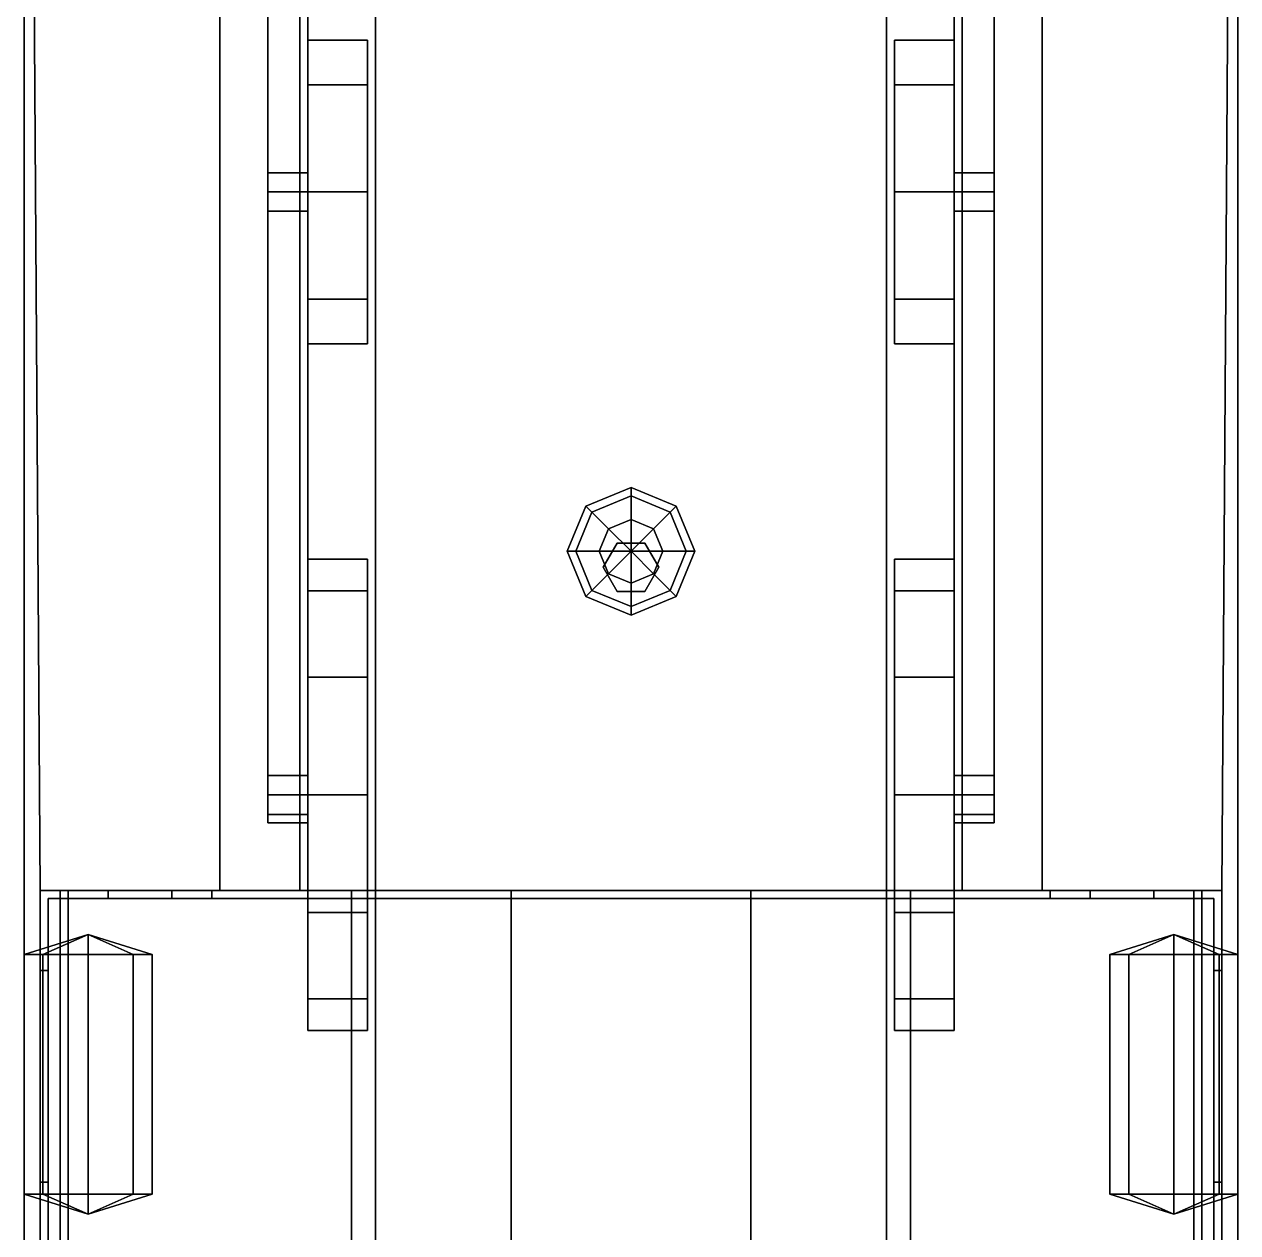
# Model space of a CAD drawing. Header units: millimetres. Extents: x -1.6 to 3, y -4.4 to 18.
# Drawn here: x -1.52 to 1.52, y -2.797 to 0.23 of the extents above; entities that cross this region are included whole.
import ezdxf

# ---------------------------------------------------------------- set-up
doc = ezdxf.new("R2010")
doc.units = ezdxf.units.MM
for name, color, linetype in [('bar', 1, 'Continuous'), ('interior1', 4, 'Continuous'), ('interior2', 6, 'Continuous'), ('wheels', 2, 'Continuous')]:
    doc.layers.add(name, color=color, linetype=linetype)

msp = doc.modelspace()

# ---------------------------------------------------------------- linework, layer by layer
for points in [[(-1.52, 4.08, 1.43), (-1.52, 4.08, 1.31), (-1.52, -3.98, 1.31), (-1.52, -3.98, 1.43)], [(-1.03, 3.96, 1.43), (-1.52, 4.08, 1.43), (-1.48, -1.94, 1.43), (-1.03, -1.94, 1.43)], [(-1.48, -1.94, 1.43), (-1.52, 4.08, 1.43), (-1.52, -3.98, 1.43), (-1.48, -3.77, 1.43)], [(1.48, -1.94, 1.43), (1.52, 4.08, 1.43), (1.03, 3.96, 1.43), (1.03, -1.94, 1.43)], [(1.52, -3.98, 1.43), (1.52, 4.08, 1.43), (1.48, -1.94, 1.43), (1.48, -3.77, 1.43)], [(1.52, -3.98, 1.31), (1.52, 4.08, 1.31), (1.52, 4.08, 1.43), (1.52, -3.98, 1.43)], [(-1.52, 4.03, 1.31), (-0.64, 3.15, 1.31), (-0.64, -3.47, 1.31), (-1.52, -3.98, 1.31)], [(0.64, -3.47, 1.31), (0.64, 3.15, 1.31), (1.52, 4.03, 1.31), (1.52, -3.98, 1.31)], [(-0.83, 3.96, 3.31), (-1.03, 3.96, 3.23), (-1.03, -1.94, 3.23), (-0.83, -1.94, 3.31)], [(-1.03, -1.94, 3.23), (-1.03, 3.96, 3.23), (-1.03, 3.05, 3.15), (-1.03, 0.44, 3.15)], [(-1.03, 0.44, 1.7), (-1.03, 3.05, 1.7), (-1.03, 3.96, 1.43), (-1.03, -1.94, 1.43)], [(1.03, -1.94, 3.23), (1.03, 3.96, 3.23), (0.83, 3.96, 3.31), (0.83, -1.94, 3.31)], [(1.03, 0.44, 3.15), (1.03, 3.05, 3.15), (1.03, 3.96, 3.23), (1.03, -1.94, 3.23)], [(1.03, -1.94, 1.43), (1.03, 3.96, 1.43), (1.03, 3.05, 1.7), (1.03, 0.44, 1.7)], [(-0.64, 3.15, 1.31), (-0.64, 3.15, 0.38), (-0.64, -3.47, 0.38), (-0.64, -3.47, 1.31)], [(-0.64, -3.47, 0.38), (-0.64, 3.15, 0.38), (0.64, 3.15, 0.38), (0.64, -3.47, 0.38)], [(0.64, -3.47, 0.38), (0.64, 3.15, 0.38), (0.64, 3.15, 1.31), (0.64, -3.47, 1.31)], [(0.83, -1.94, 3.31), (0.83, 0.47, 3.31), (-0.83, 0.47, 3.31), (-0.83, -1.94, 3.31)], [(-1.03, 0.44, 3.15), (-1.03, 0.44, 1.7), (-1.03, -1.94, 1.43), (-1.03, -1.94, 3.23)], [(1.03, -1.94, 3.23), (1.03, -1.94, 1.43), (1.03, 0.44, 1.7), (1.03, 0.44, 3.15)], [(0, -0.9514, 3.6), (0, -0.93, 3.52), (-0.1131, -0.9769, 3.52), (-0.098, -0.992, 3.6)], [(0, -0.93, 3.37), (-0.1131, -0.9769, 3.37), (-0.1131, -0.9769, 3.52), (0, -0.93, 3.52)], [(0.098, -0.992, 3.6), (0.1131, -0.9769, 3.52), (0, -0.93, 3.52), (0, -0.9514, 3.6)], [(0.1131, -0.9769, 3.37), (0, -0.93, 3.37), (0, -0.93, 3.52), (0.1131, -0.9769, 3.52)], [(0, -1.01, 3.6586), (0, -0.9514, 3.6), (-0.098, -0.992, 3.6), (-0.0566, -1.0334, 3.6586)], [(0.0566, -1.0334, 3.6586), (0.098, -0.992, 3.6), (0, -0.9514, 3.6), (0, -1.01, 3.6586)], [(-0.098, -0.992, 3.6), (-0.1131, -0.9769, 3.52), (-0.16, -1.09, 3.52), (-0.1386, -1.09, 3.6)], [(-0.1131, -0.9769, 3.37), (-0.16, -1.09, 3.37), (-0.16, -1.09, 3.52), (-0.1131, -0.9769, 3.52)], [(-0.0566, -1.0334, 3.6586), (-0.098, -0.992, 3.6), (-0.1386, -1.09, 3.6), (-0.08, -1.09, 3.6586)], [(0.08, -1.09, 3.6586), (0.1386, -1.09, 3.6), (0.098, -0.992, 3.6), (0.0566, -1.0334, 3.6586)], [(0.1386, -1.09, 3.6), (0.16, -1.09, 3.52), (0.1131, -0.9769, 3.52), (0.098, -0.992, 3.6)], [(0.16, -1.09, 3.37), (0.1131, -0.9769, 3.37), (0.1131, -0.9769, 3.52), (0.16, -1.09, 3.52)], [(0, -1.09, 3.68), (-0.0566, -1.0334, 3.6586), (-0.08, -1.09, 3.6586), (0, -1.09, 3.68)], [(0, -1.09, 3.68), (0, -1.01, 3.6586), (-0.0566, -1.0334, 3.6586), (0, -1.09, 3.68)], [(0, -1.09, 3.68), (0.0566, -1.0334, 3.6586), (0, -1.01, 3.6586), (0, -1.09, 3.68)], [(0, -1.09, 3.68), (0.08, -1.09, 3.6586), (0.0566, -1.0334, 3.6586), (0, -1.09, 3.68)], [(-0.1386, -1.09, 3.6), (-0.16, -1.09, 3.52), (-0.1131, -1.2031, 3.52), (-0.098, -1.188, 3.6)], [(-0.16, -1.09, 3.37), (-0.1131, -1.2031, 3.37), (-0.1131, -1.2031, 3.52), (-0.16, -1.09, 3.52)], [(-0.08, -1.09, 3.6586), (-0.1386, -1.09, 3.6), (-0.098, -1.188, 3.6), (-0.0566, -1.1466, 3.6586)], [(0, -1.09, 3.68), (-0.08, -1.09, 3.6586), (-0.0566, -1.1466, 3.6586), (0, -1.09, 3.68)], [(-0.035, -1.0694, 3.31), (-0.07, -1.13, 3.31), (-0.07, -1.13, 3.37), (-0.035, -1.0694, 3.37)], [(0, -1.09, 3.68), (-0.0566, -1.1466, 3.6586), (0, -1.17, 3.6586), (0, -1.09, 3.68)], [(0.035, -1.0694, 3.31), (-0.035, -1.0694, 3.31), (-0.035, -1.0694, 3.37), (0.035, -1.0694, 3.37)], [(0, -1.09, 3.68), (0, -1.17, 3.6586), (0.0566, -1.1466, 3.6586), (0, -1.09, 3.68)], [(0, -1.09, 3.68), (0.0566, -1.1466, 3.6586), (0.08, -1.09, 3.6586), (0, -1.09, 3.68)], [(0.07, -1.13, 3.31), (0.035, -1.0694, 3.31), (0.035, -1.0694, 3.37), (0.07, -1.13, 3.37)], [(0.0566, -1.1466, 3.6586), (0.098, -1.188, 3.6), (0.1386, -1.09, 3.6), (0.08, -1.09, 3.6586)], [(0.098, -1.188, 3.6), (0.1131, -1.2031, 3.52), (0.16, -1.09, 3.52), (0.1386, -1.09, 3.6)], [(0.1131, -1.2031, 3.37), (0.16, -1.09, 3.37), (0.16, -1.09, 3.52), (0.1131, -1.2031, 3.52)], [(-0.0566, -1.1466, 3.6586), (-0.098, -1.188, 3.6), (0, -1.2286, 3.6), (0, -1.17, 3.6586)], [(-0.07, -1.13, 3.31), (-0.035, -1.1906, 3.31), (-0.035, -1.1906, 3.37), (-0.07, -1.13, 3.37)], [(0, -1.17, 3.6586), (0, -1.2286, 3.6), (0.098, -1.188, 3.6), (0.0566, -1.1466, 3.6586)], [(0.035, -1.1906, 3.31), (0.07, -1.13, 3.31), (0.07, -1.13, 3.37), (0.035, -1.1906, 3.37)], [(-0.098, -1.188, 3.6), (-0.1131, -1.2031, 3.52), (0, -1.25, 3.52), (0, -1.2286, 3.6)], [(-0.1131, -1.2031, 3.37), (0, -1.25, 3.37), (0, -1.25, 3.52), (-0.1131, -1.2031, 3.52)], [(-0.035, -1.1906, 3.31), (0.035, -1.1906, 3.31), (0.035, -1.1906, 3.37), (-0.035, -1.1906, 3.37)], [(0, -1.2286, 3.6), (0, -1.25, 3.52), (0.1131, -1.2031, 3.52), (0.098, -1.188, 3.6)], [(0, -1.25, 3.37), (0.1131, -1.2031, 3.37), (0.1131, -1.2031, 3.52), (0, -1.25, 3.52)], [(-1.48, -2.14, 2.43), (-1.48, -1.94, 1.43), (-1.48, -3.77, 1.43), (-1.48, -3.44, 2.43)], [(-1.43, -1.94, 3.42), (-1.48, -1.94, 3.32), (-1.48, -4.08, 3.32), (-1.43, -4.08, 3.42)], [(1.43, -1.94, 3.42), (1.48, -1.94, 3.32), (-1.48, -1.94, 3.32), (-1.43, -1.94, 3.42)], [(1.48, -1.94, 3.32), (0.83, -1.94, 3.31), (-0.83, -1.94, 3.31), (-1.48, -1.94, 3.32)], [(-1.03, -1.94, 1.43), (-1.48, -1.94, 1.43), (-1.31, -1.94, 2.54), (-1.15, -1.94, 2.54)], [(-1.48, -1.94, 1.43), (-1.41, -1.94, 2.64), (-1.41, -1.94, 2.64), (-1.31, -1.94, 2.54)], [(-1.48, -1.94, 1.43), (-1.48, -1.94, 3.32), (-1.41, -1.94, 3.1), (-1.41, -1.94, 2.64)], [(-1.15, -1.94, 3.2), (-1.31, -1.94, 3.2), (-1.48, -1.94, 3.32), (-1.03, -1.94, 3.23)], [(-1.31, -1.94, 3.2), (-1.41, -1.94, 3.1), (-1.48, -1.94, 3.32)], [(-1.03, -1.94, 3.23), (-1.48, -1.94, 3.32), (-1.48, -1.94, 3.32), (-0.83, -1.94, 3.31)], [(-1.48, -1.94, 3.32), (-1.48, -1.94, 1.43), (-1.48, -2.14, 2.43), (-1.48, -2.14, 3.11)], [(-1.48, -1.94, 3.32), (-1.48, -1.94, 3.32), (-1.48, -2.14, 3.11), (-1.48, -2.67, 3.11)], [(-1.48, -3.07, 3.09), (-1.48, -3.77, 3.32), (-1.48, -1.94, 3.32), (-1.48, -2.67, 3.11)], [(-0.7, -4.08, 3.71), (-0.7, -1.94, 3.71), (-1.43, -1.94, 3.42), (-1.43, -4.08, 3.42)], [(0.7, -1.94, 3.71), (1.43, -1.94, 3.42), (-1.43, -1.94, 3.42), (-0.7, -1.94, 3.71)], [(-1.31, -1.94, 2.54), (-1.41, -1.94, 2.64), (-1.41, -1.96, 2.64), (-1.31, -1.96, 2.54)], [(-1.41, -1.94, 2.64), (-1.41, -1.94, 3.1), (-1.41, -1.96, 3.1), (-1.41, -1.96, 2.64)], [(-1.31, -1.96, 3.2), (-1.41, -1.96, 3.1), (-1.41, -1.94, 3.1), (-1.31, -1.94, 3.2)], [(-1.15, -1.94, 2.54), (-1.31, -1.94, 2.54), (-1.31, -1.96, 2.54), (-1.15, -1.96, 2.54)], [(-1.15, -1.96, 3.2), (-1.31, -1.96, 3.2), (-1.31, -1.94, 3.2), (-1.15, -1.94, 3.2)], [(-1.05, -1.94, 2.64), (-1.03, -1.94, 1.43), (-1.15, -1.94, 2.54), (-1.05, -1.94, 2.64)], [(-1.05, -1.94, 2.64), (-1.15, -1.94, 2.54), (-1.15, -1.96, 2.54), (-1.05, -1.96, 2.64)], [(-1.05, -1.94, 3.1), (-1.15, -1.94, 3.2), (-1.03, -1.94, 3.23)], [(-1.05, -1.96, 3.1), (-1.15, -1.96, 3.2), (-1.15, -1.94, 3.2), (-1.05, -1.94, 3.1)], [(-1.05, -1.94, 2.64), (-1.05, -1.94, 3.1), (-1.03, -1.94, 3.23), (-1.03, -1.94, 1.43)], [(-1.05, -1.96, 2.64), (-1.05, -1.96, 3.1), (-1.05, -1.94, 3.1), (-1.05, -1.94, 2.64)], [(-0.7, -1.94, 3.71), (-0.7, -4.08, 3.71), (-0.3, -4.08, 3.8), (-0.3, -1.94, 3.8)], [(0.3, -1.94, 3.8), (0.7, -1.94, 3.71), (-0.7, -1.94, 3.71), (-0.3, -1.94, 3.8)], [(0.3, -4.08, 3.8), (0.3, -1.94, 3.8), (-0.3, -1.94, 3.8), (-0.3, -4.08, 3.8)], [(0.7, -4.08, 3.71), (0.7, -1.94, 3.71), (0.3, -1.94, 3.8), (0.3, -4.08, 3.8)], [(1.43, -1.94, 3.42), (0.7, -1.94, 3.71), (0.7, -4.08, 3.71), (1.43, -4.08, 3.42)], [(1.48, -1.94, 3.32), (1.03, -1.94, 3.23), (0.83, -1.94, 3.31), (1.48, -1.94, 3.32)], [(1.48, -1.94, 1.43), (1.03, -1.94, 1.43), (1.15, -1.94, 2.54), (1.31, -1.94, 2.54)], [(1.03, -1.94, 1.43), (1.05, -1.94, 2.64), (1.05, -1.94, 2.64), (1.15, -1.94, 2.54)], [(1.03, -1.94, 1.43), (1.03, -1.94, 3.23), (1.05, -1.94, 3.1), (1.05, -1.94, 2.64)], [(1.15, -1.94, 3.2), (1.05, -1.94, 3.1), (1.03, -1.94, 3.23)], [(1.31, -1.94, 3.2), (1.15, -1.94, 3.2), (1.03, -1.94, 3.23), (1.48, -1.94, 3.32)], [(1.15, -1.96, 3.2), (1.05, -1.96, 3.1), (1.05, -1.94, 3.1), (1.15, -1.94, 3.2)], [(1.15, -1.94, 2.54), (1.05, -1.94, 2.64), (1.05, -1.96, 2.64), (1.15, -1.96, 2.54)], [(1.05, -1.94, 2.64), (1.05, -1.94, 3.1), (1.05, -1.96, 3.1), (1.05, -1.96, 2.64)], [(1.31, -1.96, 3.2), (1.15, -1.96, 3.2), (1.15, -1.94, 3.2), (1.31, -1.94, 3.2)], [(1.31, -1.94, 2.54), (1.15, -1.94, 2.54), (1.15, -1.96, 2.54), (1.31, -1.96, 2.54)], [(1.41, -1.96, 3.1), (1.31, -1.96, 3.2), (1.31, -1.94, 3.2), (1.41, -1.94, 3.1)], [(1.41, -1.94, 2.64), (1.31, -1.94, 2.54), (1.31, -1.96, 2.54), (1.41, -1.96, 2.64)], [(1.41, -1.94, 2.64), (1.48, -1.94, 1.43), (1.31, -1.94, 2.54), (1.41, -1.94, 2.64)], [(1.41, -1.96, 2.64), (1.41, -1.96, 3.1), (1.41, -1.94, 3.1), (1.41, -1.94, 2.64)], [(1.41, -1.94, 2.64), (1.41, -1.94, 3.1), (1.48, -1.94, 3.32), (1.48, -1.94, 1.43)], [(1.48, -4.08, 3.32), (1.48, -1.94, 3.32), (1.43, -1.94, 3.42), (1.43, -4.08, 3.42)], [(1.48, -3.77, 1.43), (1.48, -1.94, 1.43), (1.48, -2.14, 2.43), (1.48, -3.44, 2.43)], [(1.48, -2.14, 3.11), (1.48, -2.14, 2.43), (1.48, -1.94, 1.43), (1.48, -1.94, 3.32)], [(1.48, -2.67, 3.11), (1.48, -2.14, 3.11), (1.48, -1.94, 3.32)], [(1.48, -3.77, 3.32), (1.48, -3.07, 3.09), (1.48, -2.67, 3.11), (1.48, -1.94, 3.32)], [(-1.46, -4.08, 3.32), (-1.46, -1.96, 3.32), (-1.41, -1.96, 3.42), (-1.41, -4.08, 3.42)], [(-1.41, -1.96, 3.42), (-0.7, -1.96, 3.7), (-0.7, -4.08, 3.7), (-1.41, -4.08, 3.42)], [(-0.3, -4.08, 3.78), (-0.7, -4.08, 3.7), (-0.7, -1.96, 3.7), (-0.3, -1.96, 3.78)], [(-0.3, -1.96, 3.78), (0.3, -1.96, 3.78), (0.3, -4.08, 3.78), (-0.3, -4.08, 3.78)], [(0.3, -1.96, 3.78), (0.7, -1.96, 3.7), (0.7, -4.08, 3.7), (0.3, -4.08, 3.78)], [(0.7, -4.08, 3.7), (0.7, -1.96, 3.7), (1.41, -1.96, 3.42), (1.41, -4.08, 3.42)], [(1.41, -1.96, 3.42), (1.46, -1.96, 3.32), (1.46, -4.08, 3.32), (1.41, -4.08, 3.42)], [(-1.52, -2.1, 1.15), (-1.4731, -2.1, 1.2631), (-1.36, -2.05, 1.15)], [(-1.4731, -2.1, 1.0369), (-1.52, -2.1, 1.15), (-1.36, -2.05, 1.15)], [(-1.4731, -2.1, 1.2631), (-1.36, -2.1, 1.31), (-1.36, -2.05, 1.15)], [(-1.36, -2.1, 0.99), (-1.4731, -2.1, 1.0369), (-1.36, -2.05, 1.15)], [(-1.36, -2.1, 1.31), (-1.2469, -2.1, 1.2631), (-1.36, -2.05, 1.15)], [(-1.2469, -2.1, 1.2631), (-1.2, -2.1, 1.15), (-1.36, -2.05, 1.15)], [(-1.2, -2.1, 1.15), (-1.2469, -2.1, 1.0369), (-1.36, -2.05, 1.15)], [(-1.2469, -2.1, 1.0369), (-1.36, -2.1, 0.99), (-1.36, -2.05, 1.15)], [(1.2, -2.1, 1.15), (1.2469, -2.1, 1.2631), (1.36, -2.05, 1.15)], [(1.2469, -2.1, 1.0369), (1.2, -2.1, 1.15), (1.36, -2.05, 1.15)], [(1.2469, -2.1, 1.2631), (1.36, -2.1, 1.31), (1.36, -2.05, 1.15)], [(1.36, -2.1, 0.99), (1.2469, -2.1, 1.0369), (1.36, -2.05, 1.15)], [(1.36, -2.1, 1.31), (1.4731, -2.1, 1.2631), (1.36, -2.05, 1.15)], [(1.4731, -2.1, 1.2631), (1.52, -2.1, 1.15), (1.36, -2.05, 1.15)], [(1.52, -2.1, 1.15), (1.4731, -2.1, 1.0369), (1.36, -2.05, 1.15)], [(1.4731, -2.1, 1.0369), (1.36, -2.1, 0.99), (1.36, -2.05, 1.15)], [(-1.52, -2.7, 1.15), (-1.4731, -2.7, 1.2631), (-1.4731, -2.1, 1.2631), (-1.52, -2.1, 1.15)], [(-1.4731, -2.7, 1.0369), (-1.52, -2.7, 1.15), (-1.52, -2.1, 1.15), (-1.4731, -2.1, 1.0369)], [(-1.4731, -2.7, 1.2631), (-1.36, -2.7, 1.31), (-1.36, -2.1, 1.31), (-1.4731, -2.1, 1.2631)], [(-1.36, -2.7, 0.99), (-1.4731, -2.7, 1.0369), (-1.4731, -2.1, 1.0369), (-1.36, -2.1, 0.99)], [(-1.36, -2.7, 1.31), (-1.2469, -2.7, 1.2631), (-1.2469, -2.1, 1.2631), (-1.36, -2.1, 1.31)], [(-1.2469, -2.7, 1.0369), (-1.36, -2.7, 0.99), (-1.36, -2.1, 0.99), (-1.2469, -2.1, 1.0369)], [(-1.2469, -2.7, 1.2631), (-1.2, -2.7, 1.15), (-1.2, -2.1, 1.15), (-1.2469, -2.1, 1.2631)], [(-1.2, -2.7, 1.15), (-1.2469, -2.7, 1.0369), (-1.2469, -2.1, 1.0369), (-1.2, -2.1, 1.15)], [(1.2, -2.7, 1.15), (1.2469, -2.7, 1.2631), (1.2469, -2.1, 1.2631), (1.2, -2.1, 1.15)], [(1.2469, -2.7, 1.0369), (1.2, -2.7, 1.15), (1.2, -2.1, 1.15), (1.2469, -2.1, 1.0369)], [(1.2469, -2.7, 1.2631), (1.36, -2.7, 1.31), (1.36, -2.1, 1.31), (1.2469, -2.1, 1.2631)], [(1.36, -2.7, 0.99), (1.2469, -2.7, 1.0369), (1.2469, -2.1, 1.0369), (1.36, -2.1, 0.99)], [(1.36, -2.7, 1.31), (1.4731, -2.7, 1.2631), (1.4731, -2.1, 1.2631), (1.36, -2.1, 1.31)], [(1.4731, -2.7, 1.0369), (1.36, -2.7, 0.99), (1.36, -2.1, 0.99), (1.4731, -2.1, 1.0369)], [(1.4731, -2.7, 1.2631), (1.52, -2.7, 1.15), (1.52, -2.1, 1.15), (1.4731, -2.1, 1.2631)], [(1.52, -2.7, 1.15), (1.4731, -2.7, 1.0369), (1.4731, -2.1, 1.0369), (1.52, -2.1, 1.15)], [(-1.48, -2.14, 3.11), (-1.48, -2.14, 2.43), (-1.46, -2.14, 2.43), (-1.46, -2.14, 3.11)], [(-1.48, -2.67, 3.11), (-1.48, -2.14, 3.11), (-1.46, -2.14, 3.11), (-1.46, -2.67, 3.11)], [(-1.48, -2.14, 2.43), (-1.48, -2.67, 2.43), (-1.46, -2.67, 2.43), (-1.46, -2.14, 2.43)], [(1.46, -2.14, 3.11), (1.46, -2.14, 2.43), (1.48, -2.14, 2.43), (1.48, -2.14, 3.11)], [(1.46, -2.67, 3.11), (1.46, -2.14, 3.11), (1.48, -2.14, 3.11), (1.48, -2.67, 3.11)], [(1.46, -2.14, 2.43), (1.46, -2.67, 2.43), (1.48, -2.67, 2.43), (1.48, -2.14, 2.43)], [(-1.48, -2.67, 2.43), (-1.48, -2.67, 3.11), (-1.46, -2.67, 3.11), (-1.46, -2.67, 2.43)], [(-1.48, -3.07, 2.43), (-1.48, -3.07, 3.09), (-1.48, -2.67, 3.11), (-1.48, -2.67, 2.43)], [(1.46, -2.67, 2.43), (1.46, -2.67, 3.11), (1.48, -2.67, 3.11), (1.48, -2.67, 2.43)], [(1.48, -3.07, 3.09), (1.48, -3.07, 2.43), (1.48, -2.67, 2.43), (1.48, -2.67, 3.11)], [(-1.52, -2.7, 1.15), (-1.4731, -2.7, 1.0369), (-1.36, -2.75, 1.15)], [(-1.4731, -2.7, 1.2631), (-1.52, -2.7, 1.15), (-1.36, -2.75, 1.15)], [(-1.4731, -2.7, 1.0369), (-1.36, -2.7, 0.99), (-1.36, -2.75, 1.15)], [(-1.36, -2.7, 1.31), (-1.4731, -2.7, 1.2631), (-1.36, -2.75, 1.15)], [(-1.36, -2.7, 0.99), (-1.2469, -2.7, 1.0369), (-1.36, -2.75, 1.15)], [(-1.2469, -2.7, 1.0369), (-1.2, -2.7, 1.15), (-1.36, -2.75, 1.15)], [(-1.2, -2.7, 1.15), (-1.2469, -2.7, 1.2631), (-1.36, -2.75, 1.15)], [(-1.2469, -2.7, 1.2631), (-1.36, -2.7, 1.31), (-1.36, -2.75, 1.15)], [(1.2, -2.7, 1.15), (1.2469, -2.7, 1.0369), (1.36, -2.75, 1.15)], [(1.2469, -2.7, 1.2631), (1.2, -2.7, 1.15), (1.36, -2.75, 1.15)], [(1.2469, -2.7, 1.0369), (1.36, -2.7, 0.99), (1.36, -2.75, 1.15)], [(1.36, -2.7, 1.31), (1.2469, -2.7, 1.2631), (1.36, -2.75, 1.15)], [(1.36, -2.7, 0.99), (1.4731, -2.7, 1.0369), (1.36, -2.75, 1.15)], [(1.4731, -2.7, 1.0369), (1.52, -2.7, 1.15), (1.36, -2.75, 1.15)], [(1.52, -2.7, 1.15), (1.4731, -2.7, 1.2631), (1.36, -2.75, 1.15)], [(1.4731, -2.7, 1.2631), (1.36, -2.7, 1.31), (1.36, -2.75, 1.15)]]:
    msp.add_3dface(points)
at = {"layer": 'bar'}
for points in [[(-0.81, -0.1417, 0.3), (-0.81, 0.8117, 0.3), (-0.91, 0.8117, 0.3), (-0.91, -0.1417, 0.3)], [(-0.91, -0.1417, 0.3), (-0.91, 0.8117, 0.3), (-0.91, 0.8117, 0.2), (-0.91, -0.1417, 0.2)], [(-0.91, -0.1417, 0.2), (-0.91, 0.8117, 0.2), (-0.81, 0.8117, 0.2), (-0.81, -0.1417, 0.2)], [(-0.81, 0.8117, 0.2), (-0.81, 0.8117, 0.3), (-0.81, -0.1417, 0.3), (-0.81, -0.1417, 0.2)], [(0.81, 0.8117, 0.3), (0.81, 0.8117, 0.2), (0.81, -0.1417, 0.2), (0.81, -0.1417, 0.3)], [(0.91, -0.1417, 0.3), (0.91, 0.8117, 0.3), (0.81, 0.8117, 0.3), (0.81, -0.1417, 0.3)], [(0.81, -0.1417, 0.2), (0.81, 0.8117, 0.2), (0.91, 0.8117, 0.2), (0.91, -0.1417, 0.2)], [(0.91, -0.1417, 0.2), (0.91, 0.8117, 0.2), (0.91, 0.8117, 0.3), (0.91, -0.1417, 0.3)], [(-0.81, -0.1417, 0.2), (-0.81, -0.19, 0.18), (-0.91, -0.19, 0.18), (-0.91, -0.1417, 0.2)], [(-0.81, -0.19, 0.32), (-0.81, -0.1417, 0.3), (-0.91, -0.1417, 0.3), (-0.91, -0.19, 0.32)], [(-0.91, -0.1417, 0.2), (-0.91, -0.19, 0.18), (-0.91, -0.19, 0.32), (-0.91, -0.1417, 0.3)], [(0.81, -0.1417, 0.3), (0.81, -0.19, 0.32), (0.91, -0.19, 0.32), (0.91, -0.1417, 0.3)], [(0.81, -0.19, 0.18), (0.81, -0.1417, 0.2), (0.91, -0.1417, 0.2), (0.91, -0.19, 0.18)], [(0.91, -0.1417, 0.3), (0.91, -0.19, 0.32), (0.91, -0.19, 0.18), (0.91, -0.1417, 0.2)], [(-0.81, -0.19, 0.18), (-0.81, -0.2383, 0.2), (-0.91, -0.2383, 0.2), (-0.91, -0.19, 0.18)], [(-0.81, -0.2383, 0.3), (-0.81, -0.19, 0.32), (-0.91, -0.19, 0.32), (-0.91, -0.2383, 0.3)], [(-0.91, -0.19, 0.18), (-0.91, -0.2383, 0.2), (-0.91, -0.2383, 0.3), (-0.91, -0.19, 0.32)], [(0.81, -0.19, 0.32), (0.81, -0.2383, 0.3), (0.91, -0.2383, 0.3), (0.91, -0.19, 0.32)], [(0.81, -0.2383, 0.2), (0.81, -0.19, 0.18), (0.91, -0.19, 0.18), (0.91, -0.2383, 0.2)], [(0.91, -0.19, 0.32), (0.91, -0.2383, 0.3), (0.91, -0.2383, 0.2), (0.91, -0.19, 0.18)], [(-0.81, -1.6517, 0.3), (-0.81, -0.2383, 0.3), (-0.91, -0.2383, 0.3), (-0.91, -1.6517, 0.3)], [(-0.91, -1.6517, 0.3), (-0.91, -0.2383, 0.3), (-0.91, -0.2383, 0.2), (-0.91, -1.6517, 0.2)], [(-0.91, -1.6517, 0.2), (-0.91, -0.2383, 0.2), (-0.81, -0.2383, 0.2), (-0.81, -1.6517, 0.2)], [(-0.81, -0.2383, 0.2), (-0.81, -0.2383, 0.3), (-0.81, -1.6517, 0.3), (-0.81, -1.6517, 0.2)], [(0.81, -0.2383, 0.3), (0.81, -0.2383, 0.2), (0.81, -1.6517, 0.2), (0.81, -1.6517, 0.3)], [(0.91, -1.6517, 0.3), (0.91, -0.2383, 0.3), (0.81, -0.2383, 0.3), (0.81, -1.6517, 0.3)], [(0.81, -1.6517, 0.2), (0.81, -0.2383, 0.2), (0.91, -0.2383, 0.2), (0.91, -1.6517, 0.2)], [(0.91, -1.6517, 0.2), (0.91, -0.2383, 0.2), (0.91, -0.2383, 0.3), (0.91, -1.6517, 0.3)], [(-0.81, -1.6517, 0.2), (-0.81, -1.7, 0.18), (-0.91, -1.7, 0.18), (-0.91, -1.6517, 0.2)], [(-0.81, -1.7, 0.32), (-0.81, -1.6517, 0.3), (-0.91, -1.6517, 0.3), (-0.91, -1.7, 0.32)], [(-0.91, -1.6517, 0.2), (-0.91, -1.7, 0.18), (-0.91, -1.7, 0.32), (-0.91, -1.6517, 0.3)], [(0.81, -1.6517, 0.3), (0.81, -1.7, 0.32), (0.91, -1.7, 0.32), (0.91, -1.6517, 0.3)], [(0.81, -1.7, 0.18), (0.81, -1.6517, 0.2), (0.91, -1.6517, 0.2), (0.91, -1.7, 0.18)], [(0.91, -1.6517, 0.3), (0.91, -1.7, 0.32), (0.91, -1.7, 0.18), (0.91, -1.6517, 0.2)], [(-0.81, -1.7, 0.18), (-0.81, -1.7495, 0.2005), (-0.91, -1.7495, 0.2005), (-0.91, -1.7, 0.18)], [(-0.81, -1.7495, 0.2995), (-0.81, -1.7, 0.32), (-0.91, -1.7, 0.32), (-0.91, -1.7495, 0.2995)], [(-0.91, -1.7, 0.18), (-0.91, -1.7495, 0.2005), (-0.91, -1.7495, 0.2995), (-0.91, -1.7, 0.32)], [(0.81, -1.7, 0.32), (0.81, -1.7495, 0.2995), (0.91, -1.7495, 0.2995), (0.91, -1.7, 0.32)], [(0.81, -1.7495, 0.2005), (0.81, -1.7, 0.18), (0.91, -1.7, 0.18), (0.91, -1.7495, 0.2005)], [(0.91, -1.7, 0.32), (0.91, -1.7495, 0.2995), (0.91, -1.7495, 0.2005), (0.91, -1.7, 0.18)], [(-0.81, -1.7495, 0.2005), (-0.81, -1.77, 0.25), (-0.91, -1.77, 0.25), (-0.91, -1.7495, 0.2005)], [(-0.81, -1.77, 0.25), (-0.81, -1.7495, 0.2995), (-0.91, -1.7495, 0.2995), (-0.91, -1.77, 0.25)], [(-0.91, -1.7495, 0.2005), (-0.91, -1.77, 0.25), (-0.91, -1.77, 0.25), (-0.91, -1.7495, 0.2995)], [(0.81, -1.77, 0.25), (0.81, -1.7495, 0.2005), (0.91, -1.7495, 0.2005), (0.91, -1.77, 0.25)], [(0.81, -1.7495, 0.2995), (0.81, -1.77, 0.25), (0.91, -1.77, 0.25), (0.91, -1.7495, 0.2995)], [(0.91, -1.7495, 0.2995), (0.91, -1.77, 0.25), (0.91, -1.77, 0.25), (0.91, -1.7495, 0.2005)]]:
    msp.add_3dface(points, dxfattribs=at)
at = {"layer": 'interior1'}
for points in [[(-1.46, -3.77, 1.43), (-1.46, -1.96, 1.43), (-1.46, -2.14, 2.43), (-1.46, -3.44, 2.43)], [(-1.46, -1.96, 3.32), (1.46, -1.96, 3.32), (1.41, -1.96, 3.42), (-1.41, -1.96, 3.42)], [(-1.46, -1.96, 1.43), (1.46, -1.96, 1.43), (1.15, -1.96, 2.54), (-1.15, -1.96, 2.54)], [(-1.15, -1.96, 2.54), (-1.31, -1.96, 2.54), (-1.46, -1.96, 1.43)], [(-1.31, -1.96, 2.54), (-1.41, -1.96, 2.64), (-1.46, -1.96, 1.43)], [(-1.41, -1.96, 2.64), (-1.41, -1.96, 3.1), (-1.46, -1.96, 3.32), (-1.46, -1.96, 1.43)], [(-1.46, -1.96, 3.32), (-1.46, -1.96, 3.32), (-1.41, -1.96, 3.1), (-1.31, -1.96, 3.2)], [(-1.46, -1.96, 3.32), (-1.46, -1.96, 3.32), (-1.31, -1.96, 3.2), (-1.15, -1.96, 3.2)], [(1.15, -1.96, 3.2), (1.46, -1.96, 3.32), (-1.46, -1.96, 3.32), (-1.15, -1.96, 3.2)], [(-1.46, -1.96, 1.43), (-1.46, -3.77, 1.43), (1.46, -3.77, 1.43), (1.46, -1.96, 1.43)], [(-1.46, -2.14, 3.11), (-1.46, -2.14, 2.43), (-1.46, -1.96, 1.43), (-1.46, -1.96, 3.32)], [(-1.46, -2.67, 3.11), (-1.46, -2.14, 3.11), (-1.46, -1.96, 3.32)], [(-1.46, -2.67, 3.11), (-1.46, -1.96, 3.32), (-1.46, -3.77, 3.32), (-1.46, -3.07, 3.09)], [(-1.41, -1.96, 3.42), (1.41, -1.96, 3.42), (0.7, -1.96, 3.7), (-0.7, -1.96, 3.7)], [(1.05, -1.96, 3.1), (1.15, -1.96, 3.2), (-1.15, -1.96, 3.2), (-1.05, -1.96, 3.1)], [(1.15, -1.96, 2.54), (1.05, -1.96, 2.64), (-1.05, -1.96, 2.64), (-1.15, -1.96, 2.54)], [(1.05, -1.96, 2.64), (1.05, -1.96, 3.1), (-1.05, -1.96, 3.1), (-1.05, -1.96, 2.64)], [(-0.7, -1.96, 3.7), (0.7, -1.96, 3.7), (0.3, -1.96, 3.78), (-0.3, -1.96, 3.78)], [(1.31, -1.96, 2.54), (1.15, -1.96, 2.54), (1.46, -1.96, 1.43)], [(1.46, -1.96, 3.32), (1.15, -1.96, 3.2), (1.15, -1.96, 3.2), (1.31, -1.96, 3.2)], [(1.41, -1.96, 2.64), (1.31, -1.96, 2.54), (1.46, -1.96, 1.43)], [(1.41, -1.96, 3.1), (1.46, -1.96, 3.32), (1.31, -1.96, 3.2), (1.41, -1.96, 3.1)], [(1.46, -1.96, 1.43), (1.46, -1.96, 3.32), (1.41, -1.96, 3.1), (1.41, -1.96, 2.64)], [(1.46, -2.14, 2.43), (1.46, -1.96, 1.43), (1.46, -3.77, 1.43), (1.46, -3.44, 2.43)], [(1.46, -1.96, 3.32), (1.46, -1.96, 1.43), (1.46, -2.14, 2.43), (1.46, -2.14, 3.11)], [(1.46, -1.96, 3.32), (1.46, -1.96, 3.32), (1.46, -2.14, 3.11), (1.46, -2.67, 3.11)], [(1.46, -1.96, 3.32), (1.46, -2.67, 3.11), (1.46, -3.07, 3.09), (1.46, -3.77, 3.32)], [(-1.46, -2.67, 2.43), (-1.46, -2.67, 3.11), (-1.46, -3.07, 3.09), (-1.46, -3.07, 2.43)], [(1.46, -2.67, 3.11), (1.46, -2.67, 2.43), (1.46, -3.07, 2.43), (1.46, -3.07, 3.09)]]:
    msp.add_3dface(points, dxfattribs=at)
at = {"layer": 'interior2'}
for points in [[(-1.15, -1.96, 2.54), (-1.31, -1.96, 2.54), (-1.41, -1.96, 2.64), (-1.05, -1.96, 2.64)], [(-1.05, -1.96, 2.64), (-1.41, -1.96, 2.64), (-1.41, -1.96, 3.1), (-1.05, -1.96, 3.1)], [(-1.05, -1.96, 3.1), (-1.41, -1.96, 3.1), (-1.31, -1.96, 3.2), (-1.15, -1.96, 3.2)], [(1.41, -1.96, 3.1), (1.05, -1.96, 3.1), (1.15, -1.96, 3.2), (1.31, -1.96, 3.2)], [(1.41, -1.96, 2.64), (1.05, -1.96, 2.64), (1.05, -1.96, 3.1), (1.41, -1.96, 3.1)], [(1.31, -1.96, 2.54), (1.15, -1.96, 2.54), (1.05, -1.96, 2.64), (1.41, -1.96, 2.64)], [(-1.46, -2.14, 2.43), (-1.46, -2.67, 2.43), (-1.46, -2.67, 3.11), (-1.46, -2.14, 3.11)], [(1.46, -2.14, 3.11), (1.46, -2.67, 3.11), (1.46, -2.67, 2.43), (1.46, -2.14, 2.43)]]:
    msp.add_3dface(points, dxfattribs=at)
at = {"layer": 'wheels'}
for points in [[(-0.81, 0.19, 0.56), (-0.81, 0.0787, 0.8287), (-0.66, 0.0787, 0.8287), (-0.66, 0.19, 0.56)], [(-0.81, 0.0787, 0.2913), (-0.81, 0.19, 0.56), (-0.66, 0.19, 0.56), (-0.66, 0.0787, 0.2913)], [(-0.81, -0.4587, 0.2913), (-0.81, 0.19, 0.56), (-0.81, 0.0787, 0.2913), (-0.81, -0.19, 0.18)], [(-0.81, -0.57, 0.56), (-0.81, 0.0787, 0.8287), (-0.81, 0.19, 0.56), (-0.81, -0.4587, 0.2913)], [(-0.66, 0.0787, 0.8287), (-0.66, -0.19, 0.94), (-0.66, -0.4587, 0.8287), (-0.66, 0.19, 0.56)], [(-0.66, 0.19, 0.56), (-0.66, -0.4587, 0.8287), (-0.66, -0.57, 0.56), (-0.66, 0.0787, 0.2913)], [(0.66, -0.4587, 0.2913), (0.66, 0.19, 0.56), (0.66, 0.0787, 0.2913), (0.66, -0.19, 0.18)], [(0.66, -0.57, 0.56), (0.66, 0.0787, 0.8287), (0.66, 0.19, 0.56), (0.66, -0.4587, 0.2913)], [(0.66, 0.19, 0.56), (0.66, 0.0787, 0.8287), (0.81, 0.0787, 0.8287), (0.81, 0.19, 0.56)], [(0.66, 0.0787, 0.2913), (0.66, 0.19, 0.56), (0.81, 0.19, 0.56), (0.81, 0.0787, 0.2913)], [(0.81, 0.0787, 0.8287), (0.81, -0.19, 0.94), (0.81, -0.4587, 0.8287), (0.81, 0.19, 0.56)], [(0.81, 0.19, 0.56), (0.81, -0.4587, 0.8287), (0.81, -0.57, 0.56), (0.81, 0.0787, 0.2913)], [(-0.81, 0.0787, 0.8287), (-0.81, -0.19, 0.94), (-0.66, -0.19, 0.94), (-0.66, 0.0787, 0.8287)], [(-0.81, -0.19, 0.18), (-0.81, 0.0787, 0.2913), (-0.66, 0.0787, 0.2913), (-0.66, -0.19, 0.18)], [(-0.81, -0.4587, 0.8287), (-0.81, -0.19, 0.94), (-0.81, 0.0787, 0.8287), (-0.81, -0.57, 0.56)], [(-0.66, 0.0787, 0.2913), (-0.66, -0.57, 0.56), (-0.66, -0.4587, 0.2913), (-0.66, -0.19, 0.18)], [(0.66, -0.19, 0.18), (0.66, 0.0787, 0.2913), (0.81, 0.0787, 0.2913), (0.81, -0.19, 0.18)], [(0.66, -0.4587, 0.8287), (0.66, -0.19, 0.94), (0.66, 0.0787, 0.8287), (0.66, -0.57, 0.56)], [(0.66, 0.0787, 0.8287), (0.66, -0.19, 0.94), (0.81, -0.19, 0.94), (0.81, 0.0787, 0.8287)], [(0.81, 0.0787, 0.2913), (0.81, -0.57, 0.56), (0.81, -0.4587, 0.2913), (0.81, -0.19, 0.18)], [(-0.81, -0.19, 0.94), (-0.81, -0.4587, 0.8287), (-0.66, -0.4587, 0.8287), (-0.66, -0.19, 0.94)], [(-0.81, -0.4587, 0.2913), (-0.81, -0.19, 0.18), (-0.66, -0.19, 0.18), (-0.66, -0.4587, 0.2913)], [(0.66, -0.4587, 0.2913), (0.66, -0.19, 0.18), (0.81, -0.19, 0.18), (0.81, -0.4587, 0.2913)], [(0.66, -0.19, 0.94), (0.66, -0.4587, 0.8287), (0.81, -0.4587, 0.8287), (0.81, -0.19, 0.94)], [(-0.81, -0.4587, 0.8287), (-0.81, -0.57, 0.56), (-0.66, -0.57, 0.56), (-0.66, -0.4587, 0.8287)], [(-0.81, -0.57, 0.56), (-0.81, -0.4587, 0.2913), (-0.66, -0.4587, 0.2913), (-0.66, -0.57, 0.56)], [(0.66, -0.4587, 0.8287), (0.66, -0.57, 0.56), (0.81, -0.57, 0.56), (0.81, -0.4587, 0.8287)], [(0.66, -0.57, 0.56), (0.66, -0.4587, 0.2913), (0.81, -0.4587, 0.2913), (0.81, -0.57, 0.56)], [(-0.81, -1.11, 0.56), (-0.81, -1.189, 0.855), (-0.66, -1.189, 0.855), (-0.66, -1.11, 0.56)], [(-0.81, -1.189, 0.265), (-0.81, -1.11, 0.56), (-0.66, -1.11, 0.56), (-0.66, -1.189, 0.265)], [(-0.81, -1.11, 0.56), (-0.81, -2.211, 0.265), (-0.81, -2.29, 0.56), (-0.81, -1.189, 0.855)], [(-0.81, -1.189, 0.265), (-0.81, -1.995, 0.049), (-0.81, -2.211, 0.265), (-0.81, -1.11, 0.56)], [(-0.66, -1.189, 0.855), (-0.66, -1.995, 1.071), (-0.66, -2.211, 0.855), (-0.66, -1.11, 0.56)], [(-0.66, -1.11, 0.56), (-0.66, -2.211, 0.855), (-0.66, -2.29, 0.56), (-0.66, -1.189, 0.265)], [(0.66, -1.189, 0.265), (0.66, -1.995, 0.049), (0.66, -2.211, 0.265), (0.66, -1.11, 0.56)], [(0.66, -1.11, 0.56), (0.66, -2.211, 0.265), (0.66, -2.29, 0.56), (0.66, -1.189, 0.855)], [(0.66, -1.189, 0.265), (0.66, -1.11, 0.56), (0.81, -1.11, 0.56), (0.81, -1.189, 0.265)], [(0.66, -1.11, 0.56), (0.66, -1.189, 0.855), (0.81, -1.189, 0.855), (0.81, -1.11, 0.56)], [(0.81, -1.11, 0.56), (0.81, -2.211, 0.855), (0.81, -2.29, 0.56), (0.81, -1.189, 0.265)], [(0.81, -1.189, 0.855), (0.81, -1.995, 1.071), (0.81, -2.211, 0.855), (0.81, -1.11, 0.56)], [(-0.81, -1.189, 0.855), (-0.81, -1.405, 1.071), (-0.66, -1.405, 1.071), (-0.66, -1.189, 0.855)], [(-0.81, -1.405, 0.049), (-0.81, -1.189, 0.265), (-0.66, -1.189, 0.265), (-0.66, -1.405, 0.049)], [(-0.81, -1.189, 0.855), (-0.81, -2.29, 0.56), (-0.81, -2.211, 0.855), (-0.81, -1.405, 1.071)], [(-0.81, -1.405, 0.049), (-0.81, -1.7, -0.03), (-0.81, -1.995, 0.049), (-0.81, -1.189, 0.265)], [(-0.66, -1.405, 1.071), (-0.66, -1.7, 1.15), (-0.66, -1.995, 1.071), (-0.66, -1.189, 0.855)], [(-0.66, -1.189, 0.265), (-0.66, -2.29, 0.56), (-0.66, -2.211, 0.265), (-0.66, -1.405, 0.049)], [(0.66, -1.405, 0.049), (0.66, -1.7, -0.03), (0.66, -1.995, 0.049), (0.66, -1.189, 0.265)], [(0.66, -1.405, 0.049), (0.66, -1.189, 0.265), (0.81, -1.189, 0.265), (0.81, -1.405, 0.049)], [(0.66, -1.189, 0.855), (0.66, -2.29, 0.56), (0.66, -2.211, 0.855), (0.66, -1.405, 1.071)], [(0.66, -1.189, 0.855), (0.66, -1.405, 1.071), (0.81, -1.405, 1.071), (0.81, -1.189, 0.855)], [(0.81, -1.405, 1.071), (0.81, -1.7, 1.15), (0.81, -1.995, 1.071), (0.81, -1.189, 0.855)], [(0.81, -1.189, 0.265), (0.81, -2.29, 0.56), (0.81, -2.211, 0.265), (0.81, -1.405, 0.049)], [(-0.81, -1.405, 1.071), (-0.81, -1.7, 1.15), (-0.66, -1.7, 1.15), (-0.66, -1.405, 1.071)], [(-0.81, -1.7, -0.03), (-0.81, -1.405, 0.049), (-0.66, -1.405, 0.049), (-0.66, -1.7, -0.03)], [(-0.81, -1.405, 1.071), (-0.81, -2.211, 0.855), (-0.81, -1.995, 1.071), (-0.81, -1.7, 1.15)], [(-0.66, -1.405, 0.049), (-0.66, -2.211, 0.265), (-0.66, -1.995, 0.049), (-0.66, -1.7, -0.03)], [(0.66, -1.405, 1.071), (0.66, -2.211, 0.855), (0.66, -1.995, 1.071), (0.66, -1.7, 1.15)], [(0.66, -1.405, 1.071), (0.66, -1.7, 1.15), (0.81, -1.7, 1.15), (0.81, -1.405, 1.071)], [(0.66, -1.7, -0.03), (0.66, -1.405, 0.049), (0.81, -1.405, 0.049), (0.81, -1.7, -0.03)], [(0.81, -1.405, 0.049), (0.81, -2.211, 0.265), (0.81, -1.995, 0.049), (0.81, -1.7, -0.03)], [(-0.81, -1.7, 1.15), (-0.81, -1.995, 1.071), (-0.66, -1.995, 1.071), (-0.66, -1.7, 1.15)], [(-0.81, -1.995, 0.049), (-0.81, -1.7, -0.03), (-0.66, -1.7, -0.03), (-0.66, -1.995, 0.049)], [(0.66, -1.7, 1.15), (0.66, -1.995, 1.071), (0.81, -1.995, 1.071), (0.81, -1.7, 1.15)], [(0.66, -1.995, 0.049), (0.66, -1.7, -0.03), (0.81, -1.7, -0.03), (0.81, -1.995, 0.049)], [(-0.81, -1.995, 1.071), (-0.81, -2.211, 0.855), (-0.66, -2.211, 0.855), (-0.66, -1.995, 1.071)], [(-0.81, -2.211, 0.265), (-0.81, -1.995, 0.049), (-0.66, -1.995, 0.049), (-0.66, -2.211, 0.265)], [(0.66, -2.211, 0.265), (0.66, -1.995, 0.049), (0.81, -1.995, 0.049), (0.81, -2.211, 0.265)], [(0.66, -1.995, 1.071), (0.66, -2.211, 0.855), (0.81, -2.211, 0.855), (0.81, -1.995, 1.071)], [(-0.81, -2.211, 0.855), (-0.81, -2.29, 0.56), (-0.66, -2.29, 0.56), (-0.66, -2.211, 0.855)], [(-0.81, -2.29, 0.56), (-0.81, -2.211, 0.265), (-0.66, -2.211, 0.265), (-0.66, -2.29, 0.56)], [(0.66, -2.29, 0.56), (0.66, -2.211, 0.265), (0.81, -2.211, 0.265), (0.81, -2.29, 0.56)], [(0.66, -2.211, 0.855), (0.66, -2.29, 0.56), (0.81, -2.29, 0.56), (0.81, -2.211, 0.855)]]:
    msp.add_3dface(points, dxfattribs=at)

doc.saveas('drawing.dxf')
